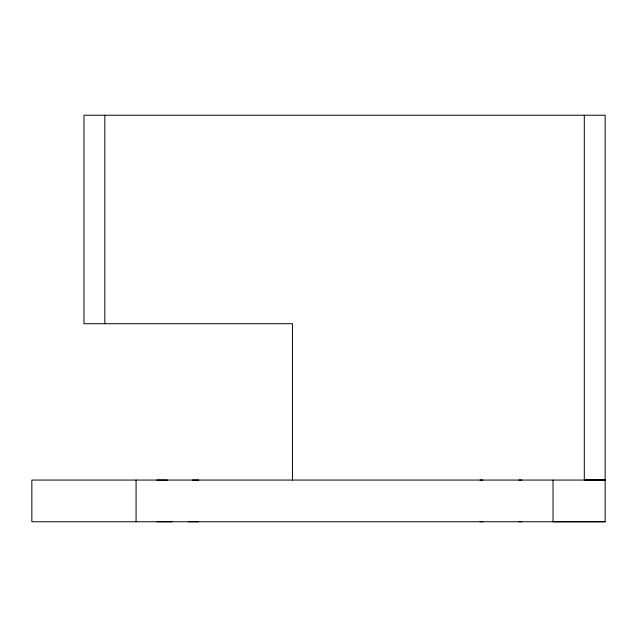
<?xml version="1.0" encoding="UTF-8"?>
<svg xmlns="http://www.w3.org/2000/svg" width="637" height="637" viewBox="0 0 637 637"><rect width="100%" height="100%" fill="white"/><g stroke="black" fill="none" stroke-linecap="round" stroke-linejoin="round"><path stroke-width="0.96" d="M156.933 480.067L167.356 480.067M192.525 480.067L198.625 480.067M480.067 480.067L482.862 480.067M518.972 480.067L521.759 480.067M584.304 115.241L584.304 479.964L605.15 479.964M156.933 521.735L172.388 521.735M188.21 521.735L198.633 521.735M480.067 521.735L482.862 521.735M518.972 521.735L521.767 521.735M292.439 480.067L292.439 323.715L83.965 323.715L83.965 115.241L605.15 115.241L605.15 521.759L31.85 521.759L31.85 480.067L605.15 480.067L584.304 479.964M605.15 521.735L553.035 521.759L553.035 480.067M136.087 480.067L136.087 521.759M104.818 115.241L104.818 323.715"/></g></svg>
